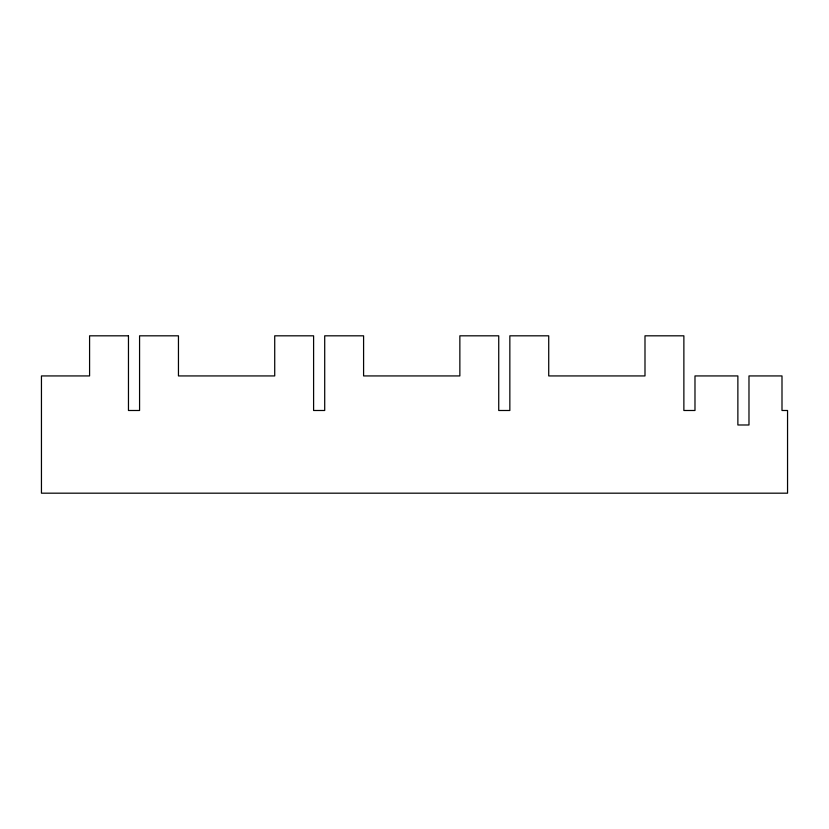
<?xml version="1.0" encoding="UTF-8"?>
<svg xmlns="http://www.w3.org/2000/svg" width="829" height="829" viewBox="0 0 829 829"><rect width="100%" height="100%" fill="white"/><g stroke="black" fill="none" stroke-linecap="round" stroke-linejoin="round"><path stroke-width="1.24" d="M128.464 335.818L89.584 335.818L89.584 375.931L41.45 375.931L41.45 493.182L787.55 493.182L787.55 410.49L781.996 410.49L781.996 375.931L748.981 375.931L748.981 424.987L737.872 424.987L737.872 375.931L694.982 375.931L694.982 410.49L683.873 410.49L683.873 335.818L644.993 335.818L644.993 375.931L548.725 375.931L548.725 335.818L509.845 335.818L509.845 410.49L498.737 410.49L498.737 335.818L459.857 335.818L459.857 375.931L363.589 375.931L363.589 335.818L324.709 335.818L324.709 410.49L313.6 410.49L313.6 335.818L274.72 335.818L274.72 375.931L178.453 375.931L178.453 335.818L139.573 335.818L139.573 410.49L128.464 410.49L128.464 335.818"/></g></svg>
